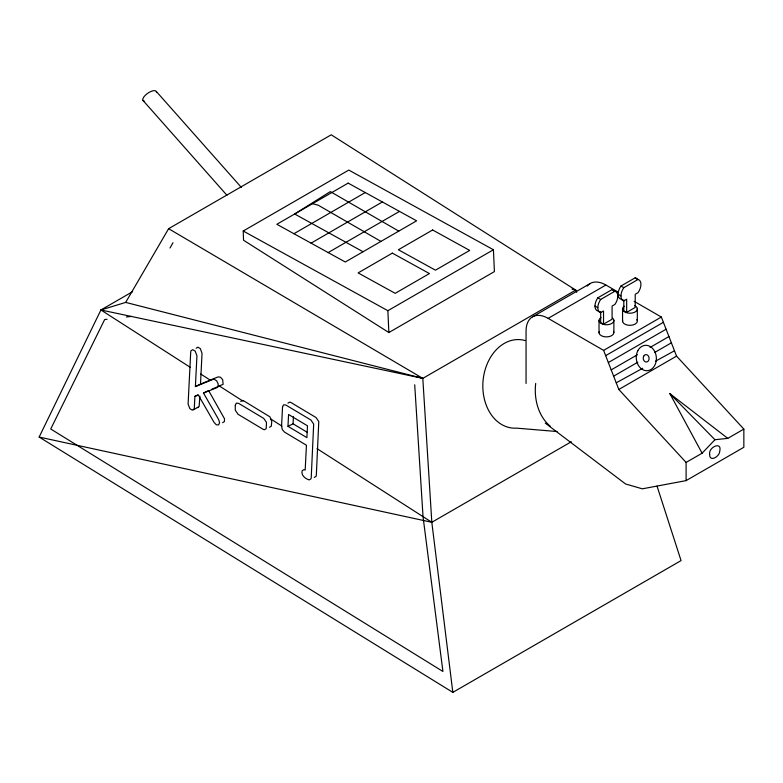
<?xml version="1.0" encoding="UTF-8"?>
<svg xmlns="http://www.w3.org/2000/svg" width="783" height="783" viewBox="0 0 783 783"><rect width="100%" height="100%" fill="white"/><g stroke="black" fill="none" stroke-linecap="round" stroke-linejoin="round"><path stroke-width="1.17" d="M194.898 396.394L194.331 407.767L194.027 409.078L192.236 410.106L189.838 408.667L188.096 404.028L190.7 352.105L191.003 350.745L192.794 349.678L195.202 351.117L196.934 355.834L195.388 386.577L213.015 379.403L214.18 379.266L216.617 380.744L218.183 383.856L218.017 386.802L217.243 387.536L203.502 393.037L218.741 419.757L219.583 422.8L218.565 424.924L216.314 424.807L214.072 422.399L198.344 395.024L194.898 396.394L197.962 394.886M199.89 396.169L199.127 406.573L193.284 409.881M195.388 386.577L200.497 384.071L202.034 353.329L200.301 348.611L197.903 347.172L196.112 348.249M287.978 426.324L288.575 414.491L307.484 425.825L306.887 437.648L287.978 426.324L293.077 423.818L307.014 432.167M293.077 423.818L293.439 416.722M657.045 486.126L681.063 560.599L452.828 692.368L39.15 437.061L100.909 309.97L132.611 291.668M170.009 247.996L172.994 242.73M190.435 367.423L100.909 309.97L125.681 302.404L168.619 228.685L331.238 134.803L575.72 290.092L576.777 292.304M240.694 401.434L242.485 400.407L243.699 400.847L269.959 416.85L271.77 421.538L271.3 426.177L269.509 427.273M287.938 403.128L289.749 402.09L290.943 402.511L316.009 417.525L318.779 421.587L316.332 475.085L316.029 476.397L314.237 477.424M545.242 423.123L625.607 484.002L642.344 488.827L686.104 480.615L686.104 462.43L702.097 453.2L714.938 439.723L727.789 438.372L743.85 429.094L676.561 356.128L661.351 317.046L634.152 301.338M243.229 231.014L348.787 170.068L493.427 249.757L494.416 271.593L388.857 332.54L243.542 240.234L243.229 231.014L387.869 310.694L388.857 332.54M293.948 233.716L365.269 192.54M311.057 243.151L382.378 201.965M328.175 252.576L399.496 211.4M387.869 310.694L493.427 249.757M100.909 309.97L422.81 378.375L575.72 290.092L572.256 288.898M532.528 316.821L590.274 283.485M526.059 383.464L526.059 331.131A31.251 18.048 60 0 1 548.159 318.368L605.905 285.032L618.453 292.284M603.536 324.162L603.536 310.988L600.678 312.632L597.83 310.988A10.091 5.824 -60 0 1 597.83 297.804L612.091 289.573L614.939 291.217A10.091 5.824 -60 0 1 614.939 304.401L612.091 306.045L612.091 319.219L603.536 324.162L600.678 322.518L600.678 311.732M620.958 299.214A10.091 5.824 -60 0 1 620.958 286.03L635.219 277.799L638.076 279.443A10.091 5.824 -60 0 1 638.076 292.627L635.219 294.271L635.219 307.445L626.664 312.388L623.806 310.743L623.806 299.958M597.83 297.804L600.678 299.458L614.939 291.217M620.958 286.03L623.806 287.684L638.076 279.443M621.908 299.762L623.806 300.858L626.664 299.214L626.664 312.388M548.159 318.368L603.605 350.383L661.351 317.046M605.66 355.648L663.397 322.312M608.342 362.558L666.088 329.222M611.19 369.889L637.44 354.728M650.037 347.456L668.936 336.543M613.637 376.163L637.783 362.226M654.588 352.526L671.383 342.827M603.605 350.383L618.815 389.474L676.561 356.128M39.15 437.061L431.815 522.29L571.296 441.769M686.104 480.615L743.85 447.279L743.85 429.094M616.231 382.818L642.706 368.255M655.41 361.266L674.476 350.784M203.502 393.037L208.601 390.541L224.515 418.778L224.398 421.567L222.626 422.722M200.497 384.071L218.124 376.897L220.512 377.22L222.675 379.706L223.116 384.306L211.772 389.268M197.345 407.6L198.393 407.385M107.056 319.278L104.648 319.562L50.719 428.996L442.924 671.471L423.026 516.653L414.716 384.786M126.386 316.988L131.221 316.41M557.114 431.531L516.574 428.144A44.386 33.63 -85.2 0 1 483.111 380.176A44.386 33.63 -85.2 0 1 525.246 340.576M125.681 302.404L422.81 378.375L431.815 522.29L452.828 692.368M312.495 203.697L318.182 205.175L380.949 241.409M572.216 289.035L575.72 290.092M363.048 251.744L294.662 213.994L330.328 191.6L398.772 231.122M618.1 294.271L620.958 295.915M594.972 306.045L597.83 307.69M168.619 228.685L422.81 378.375M200.732 374.02L209.991 379.961M219.25 385.911L242.926 401.092M270.712 418.925L282.027 426.187M317.017 448.639L431.815 522.29M702.097 453.2L669.886 393.663L727.789 438.372M669.886 393.663L714.938 439.723M618.815 389.474L686.104 462.43M156.404 91.562L241.399 187.46M142.878 100.312L226.913 195.251M637.323 308.502L637.323 320.619M622.554 309.373L622.554 321.5M613.872 320.335L613.872 332.452M599.034 320.639L599.034 332.765M550.302 426.236A44.386 33.63 -85.2 0 1 535.699 383.406M144.473 101.242A8.065 3.289 -34.6 0 1 147.4 93.49A8.065 3.289 -34.6 0 1 156.522 92.502M613.549 331.356A7.419 4.287 0 0 1 606.717 336.896A7.419 4.287 0 0 1 599.21 331.649M612.746 318.211A7.419 4.287 0 0 1 610.926 323.908A7.419 4.287 0 0 1 600.933 323.359A7.419 4.287 0 0 1 601.011 317.565M587.26 286.079A31.251 18.048 60 0 1 605.905 285.032M636.873 319.533A7.419 4.287 0 0 1 630.697 325.317A7.419 4.287 0 0 1 622.612 320.374M634.621 305.615A7.419 4.287 0 0 1 635.698 311.644A7.419 4.287 0 0 1 625.255 312.26A7.419 4.287 0 0 1 624.178 306.231M612.091 289.573A10.091 5.824 -60 0 1 614.195 291.266M600.678 312.632A10.091 5.824 -60 0 1 600.678 299.458M635.219 277.799A10.091 5.824 -60 0 1 637.323 279.492M623.806 300.858A10.091 5.824 -60 0 1 623.806 287.684M235.292 405.251L235.272 410.165L238.042 414.285L263.186 429.338L264.4 429.769L266.2 428.673L266.494 422.38L263.734 418.406L238.59 403.353L236.329 403.128L235.292 405.251M282.536 406.915L281.557 426.441L282.35 429.642L284.483 432.079L306.437 445.224L305.184 470.084L303.97 469.643L302.179 470.671C300.77 475.193 305.301 478.746 309.138 479.92L310.929 478.893L311.233 477.581L313.67 424.092L310.91 420.021L285.844 405.017L283.593 404.821L282.536 406.915M709.623 454.277C709.339 462.684 719.704 456.577 719.734 451.262C722.357 440.927 708.507 446.985 709.623 454.277M348.151 183.114L276.83 224.29L345.283 262.002L416.605 220.826L348.151 183.114M392.352 253.134L358.115 272.905L395.2 293.331L429.427 273.561L392.352 253.134M432.617 229.987L398.381 249.757L435.456 270.184L469.692 250.413L432.617 229.987M643.714 356.128A3.719 2.936 84.8 0 0 645.995 362A3.719 2.936 84.8 0 0 648.804 356.794A3.719 2.936 84.8 0 0 643.714 356.128M637.773 350.833A12.724 10.042 84.8 0 0 645.995 370.682A12.724 10.042 84.8 0 0 655.195 352.507A12.724 10.042 84.8 0 0 637.773 350.833"/></g></svg>
